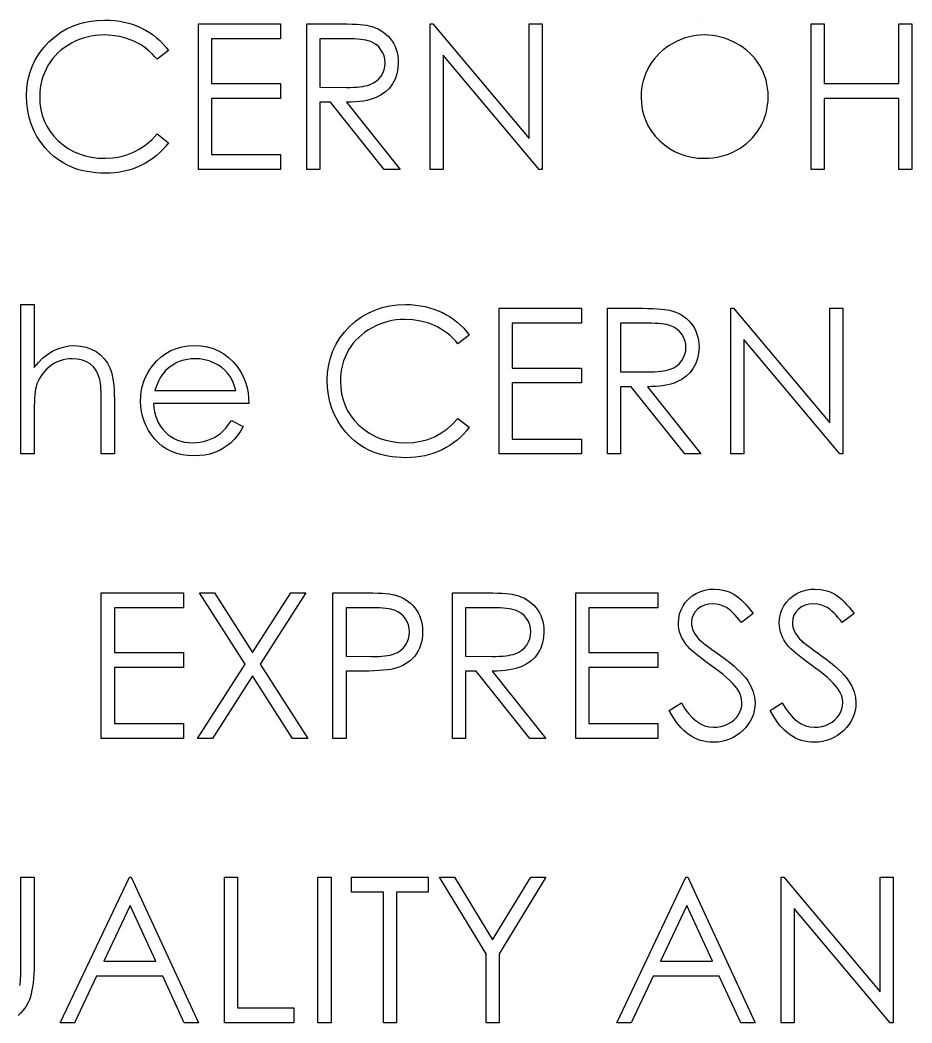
# Model space of a CAD drawing. Header units: millimetres. Extents: x -111 to 182, y -25 to 94.
# Drawn here: x 60.46 to 81.89, y 63.16 to 87.25 of the extents above; entities that cross this region are included whole.
import ezdxf

# ---------------------------------------------------------------- set-up
doc = ezdxf.new("R2010")
doc.units = ezdxf.units.MM

msp = doc.modelspace()

# ---------------------------------------------------------------- linework, layer by layer
at = {"color": 7, "linetype": 'Continuous'}
msp.add_line((76.885, 87.249), (76.885, 87.249), dxfattribs=at)
at = {"color": 7, "linetype": 'Continuous', "flags": 128}
for points in [[(64.029, 86.517), (63.754, 86.306), (63.754, 86.306), (63.694, 86.376), (63.632, 86.441), (63.567, 86.502), (63.499, 86.559), (63.427, 86.611), (63.354, 86.658), (63.277, 86.702), (63.197, 86.741), (63.03, 86.806), (62.855, 86.853), (62.673, 86.881), (62.482, 86.89), (62.482, 86.89), (62.377, 86.887), (62.273, 86.877), (62.172, 86.862), (62.073, 86.84), (61.975, 86.812), (61.879, 86.778), (61.786, 86.738), (61.694, 86.691), (61.606, 86.639), (61.523, 86.583), (61.445, 86.523), (61.372, 86.459), (61.304, 86.39), (61.242, 86.317), (61.184, 86.239), (61.132, 86.158), (61.085, 86.073), (61.045, 85.985), (61.011, 85.896), (60.983, 85.802), (60.961, 85.707), (60.945, 85.609), (60.936, 85.509), (60.933, 85.405), (60.933, 85.405), (60.94, 85.251), (60.961, 85.103), (60.995, 84.961), (61.044, 84.826), (61.107, 84.697), (61.184, 84.575), (61.274, 84.46), (61.379, 84.351), (61.494, 84.252), (61.616, 84.166), (61.746, 84.094), (61.883, 84.034), (62.027, 83.988), (62.179, 83.955), (62.338, 83.935), (62.504, 83.928), (62.504, 83.928), (62.687, 83.937), (62.862, 83.965), (63.03, 84.01), (63.19, 84.074), (63.343, 84.156), (63.488, 84.256), (63.624, 84.375), (63.754, 84.512), (63.754, 84.512), (64.029, 84.303), (64.029, 84.303), (63.962, 84.218), (63.89, 84.138), (63.815, 84.063), (63.736, 83.993), (63.652, 83.927), (63.565, 83.866), (63.473, 83.811), (63.378, 83.761), (63.279, 83.716), (63.177, 83.677), (63.073, 83.644), (62.965, 83.617), (62.855, 83.596), (62.741, 83.581), (62.625, 83.572), (62.506, 83.569), (62.506, 83.569), (62.393, 83.571), (62.283, 83.579), (62.177, 83.591), (62.073, 83.608), (61.972, 83.629), (61.874, 83.655), (61.78, 83.686), (61.688, 83.722), (61.599, 83.763), (61.513, 83.808), (61.431, 83.859), (61.351, 83.913), (61.274, 83.973), (61.201, 84.038), (61.13, 84.107), (61.062, 84.181), (61.062, 84.181), (60.959, 84.314), (60.868, 84.453), (60.792, 84.599), (60.729, 84.752), (60.681, 84.911), (60.647, 85.077), (60.626, 85.25), (60.619, 85.429), (60.619, 85.429), (60.627, 85.618), (60.652, 85.799), (60.694, 85.972), (60.753, 86.137), (60.828, 86.295), (60.921, 86.446), (61.03, 86.588), (61.156, 86.724), (61.295, 86.847), (61.441, 86.954), (61.597, 87.043), (61.761, 87.118), (61.933, 87.175), (62.114, 87.216), (62.304, 87.24), (62.502, 87.249), (62.502, 87.249), (62.622, 87.246), (62.74, 87.237), (62.855, 87.221), (62.966, 87.2), (63.075, 87.174), (63.181, 87.14), (63.284, 87.101), (63.383, 87.056), (63.479, 87.005), (63.571, 86.95), (63.659, 86.89), (63.741, 86.825), (63.82, 86.755), (63.894, 86.681), (63.964, 86.601), (64.029, 86.517)], [(64.747, 87.159), (66.721, 87.159), (66.721, 87.159), (66.721, 86.8), (66.721, 86.8), (65.061, 86.8), (65.061, 86.8), (65.061, 85.723), (65.061, 85.723), (66.721, 85.723), (66.721, 85.723), (66.721, 85.364), (66.721, 85.364), (65.061, 85.364), (65.061, 85.364), (65.061, 84.018), (65.061, 84.018), (66.721, 84.018), (66.721, 84.018), (66.721, 83.659), (66.721, 83.659), (64.747, 83.659), (64.747, 83.659), (64.747, 87.159)], [(67.349, 87.159), (68.05, 87.159), (68.05, 87.159), (68.19, 87.158), (68.319, 87.156), (68.435, 87.152), (68.541, 87.147), (68.634, 87.14), (68.715, 87.132), (68.785, 87.123), (68.843, 87.111), (68.843, 87.111), (68.919, 87.091), (68.992, 87.065), (69.062, 87.034), (69.127, 86.998), (69.188, 86.957), (69.247, 86.911), (69.301, 86.86), (69.352, 86.803), (69.398, 86.743), (69.438, 86.678), (69.472, 86.611), (69.499, 86.54), (69.521, 86.466), (69.536, 86.388), (69.545, 86.307), (69.548, 86.223), (69.548, 86.223), (69.54, 86.083), (69.514, 85.953), (69.47, 85.831), (69.41, 85.717), (69.334, 85.615), (69.242, 85.526), (69.136, 85.45), (69.015, 85.388), (68.948, 85.362), (68.875, 85.339), (68.796, 85.32), (68.71, 85.304), (68.618, 85.291), (68.521, 85.282), (68.417, 85.276), (68.307, 85.274), (68.307, 85.274), (69.593, 83.659), (69.593, 83.659), (69.205, 83.659), (69.205, 83.659), (67.919, 85.274), (67.919, 85.274), (67.664, 85.274), (67.664, 85.274), (67.664, 83.659), (67.664, 83.659), (67.349, 83.659), (67.349, 83.659), (67.349, 87.159)], [(70.311, 83.659), (70.311, 87.159), (70.311, 87.159), (70.377, 87.159), (70.377, 87.159), (72.689, 84.404), (72.689, 84.404), (72.689, 87.159), (72.689, 87.159), (73.003, 87.159), (73.003, 87.159), (73.003, 83.659), (73.003, 83.659), (72.932, 83.659), (72.932, 83.659), (70.625, 86.407), (70.625, 86.407), (70.625, 83.659), (70.625, 83.659), (70.311, 83.659)], [(79.465, 87.159), (79.779, 87.159), (79.779, 87.159), (79.779, 85.723), (79.779, 85.723), (81.574, 85.723), (81.574, 85.723), (81.574, 87.159), (81.574, 87.159), (81.888, 87.159), (81.888, 87.159), (81.888, 83.659), (81.888, 83.659), (81.574, 83.659), (81.574, 83.659), (81.574, 85.364), (81.574, 85.364), (79.779, 85.364), (79.779, 85.364), (79.779, 83.659), (79.779, 83.659), (79.465, 83.659), (79.465, 83.659), (79.465, 87.159)], [(67.663, 86.8), (67.664, 85.633), (67.664, 85.633), (68.304, 85.628), (68.304, 85.628), (68.394, 85.629), (68.478, 85.633), (68.556, 85.638), (68.628, 85.645), (68.694, 85.654), (68.754, 85.665), (68.808, 85.678), (68.855, 85.694), (68.94, 85.731), (69.015, 85.778), (69.079, 85.836), (69.134, 85.903), (69.178, 85.977), (69.209, 86.055), (69.228, 86.137), (69.234, 86.224), (69.234, 86.224), (69.228, 86.308), (69.209, 86.388), (69.177, 86.465), (69.132, 86.537), (69.078, 86.603), (69.015, 86.658), (68.945, 86.704), (68.867, 86.739), (68.822, 86.753), (68.771, 86.766), (68.712, 86.776), (68.648, 86.785), (68.576, 86.792), (68.497, 86.796), (68.412, 86.799), (68.32, 86.8), (68.32, 86.8), (67.664, 86.8)], [(76.9, 86.89), (76.801, 86.887), (76.702, 86.877), (76.606, 86.862), (76.51, 86.84), (76.416, 86.811), (76.323, 86.777), (76.232, 86.736), (76.142, 86.689), (76.055, 86.637), (75.973, 86.581), (75.895, 86.52), (75.823, 86.454), (75.756, 86.385), (75.693, 86.311), (75.635, 86.233), (75.583, 86.15), (75.536, 86.065), (75.494, 85.976), (75.46, 85.885), (75.432, 85.792), (75.41, 85.696), (75.394, 85.598), (75.384, 85.498), (75.381, 85.395), (75.381, 85.395), (75.388, 85.244), (75.41, 85.098), (75.444, 84.96), (75.493, 84.826), (75.555, 84.699), (75.632, 84.577), (75.722, 84.462), (75.827, 84.353), (75.941, 84.254), (76.061, 84.167), (76.186, 84.094), (76.317, 84.035), (76.455, 83.988), (76.597, 83.955), (76.746, 83.935), (76.9, 83.928), (76.9, 83.928), (77.004, 83.931), (77.106, 83.94), (77.206, 83.956), (77.304, 83.977), (77.4, 84.005), (77.494, 84.038), (77.586, 84.078), (77.676, 84.123), (77.763, 84.174), (77.845, 84.23), (77.922, 84.29), (77.994, 84.354), (78.061, 84.423), (78.124, 84.497), (78.18, 84.575), (78.233, 84.657), (78.28, 84.744), (78.321, 84.832), (78.355, 84.922), (78.383, 85.016), (78.405, 85.111), (78.42, 85.208), (78.43, 85.309), (78.433, 85.411), (78.433, 85.411), (78.43, 85.513), (78.42, 85.612), (78.405, 85.709), (78.383, 85.804), (78.355, 85.896), (78.321, 85.985), (78.28, 86.072), (78.233, 86.156), (78.18, 86.238), (78.123, 86.315), (78.06, 86.388), (77.992, 86.456), (77.92, 86.521), (77.841, 86.581), (77.758, 86.637), (77.67, 86.689), (77.579, 86.736), (77.486, 86.777), (77.392, 86.811), (77.296, 86.84), (77.199, 86.862), (77.101, 86.877), (77.001, 86.887), (76.9, 86.89)], [(60.484, 80.415), (60.798, 80.415), (60.798, 80.415), (60.798, 78.9), (60.798, 78.9), (60.902, 79.024), (61.011, 79.132), (61.125, 79.223), (61.244, 79.296), (61.368, 79.354), (61.498, 79.395), (61.632, 79.42), (61.771, 79.428), (61.771, 79.428), (61.913, 79.419), (62.046, 79.392), (62.171, 79.347), (62.287, 79.284), (62.393, 79.205), (62.484, 79.115), (62.559, 79.011), (62.62, 78.895), (62.646, 78.83), (62.667, 78.756), (62.686, 78.674), (62.701, 78.583), (62.712, 78.482), (62.721, 78.374), (62.726, 78.257), (62.728, 78.132), (62.728, 78.132), (62.728, 76.826), (62.728, 76.826), (62.414, 76.826), (62.414, 76.826), (62.414, 78.029), (62.414, 78.029), (62.413, 78.133), (62.411, 78.229), (62.409, 78.315), (62.404, 78.393), (62.4, 78.461), (62.393, 78.52), (62.385, 78.57), (62.377, 78.611), (62.377, 78.611), (62.339, 78.728), (62.289, 78.831), (62.226, 78.917), (62.149, 78.988), (62.06, 79.043), (61.959, 79.083), (61.844, 79.106), (61.716, 79.114), (61.716, 79.114), (61.64, 79.111), (61.567, 79.102), (61.494, 79.087), (61.425, 79.066), (61.357, 79.038), (61.292, 79.005), (61.228, 78.965), (61.166, 78.919), (61.108, 78.869), (61.055, 78.816), (61.008, 78.76), (60.965, 78.701), (60.928, 78.639), (60.896, 78.575), (60.868, 78.507), (60.847, 78.437), (60.847, 78.437), (60.835, 78.386), (60.825, 78.325), (60.817, 78.254), (60.81, 78.172), (60.805, 78.082), (60.801, 77.981), (60.799, 77.871), (60.798, 77.75), (60.798, 77.75), (60.798, 76.826), (60.798, 76.826), (60.484, 76.826), (60.484, 76.826), (60.484, 80.415)], [(71.253, 79.683), (70.978, 79.473), (70.978, 79.473), (70.919, 79.542), (70.856, 79.608), (70.791, 79.669), (70.723, 79.725), (70.652, 79.777), (70.578, 79.825), (70.501, 79.869), (70.421, 79.908), (70.254, 79.973), (70.08, 80.019), (69.897, 80.047), (69.707, 80.056), (69.707, 80.056), (69.601, 80.054), (69.498, 80.044), (69.396, 80.028), (69.297, 80.007), (69.199, 79.979), (69.104, 79.945), (69.01, 79.904), (68.919, 79.858), (68.83, 79.806), (68.747, 79.75), (68.67, 79.69), (68.597, 79.625), (68.529, 79.557), (68.466, 79.484), (68.409, 79.406), (68.356, 79.324), (68.309, 79.24), (68.269, 79.152), (68.235, 79.062), (68.207, 78.969), (68.185, 78.874), (68.17, 78.776), (68.16, 78.675), (68.157, 78.572), (68.157, 78.572), (68.164, 78.417), (68.185, 78.269), (68.22, 78.128), (68.269, 77.993), (68.331, 77.864), (68.408, 77.742), (68.499, 77.626), (68.603, 77.518), (68.718, 77.419), (68.841, 77.333), (68.97, 77.26), (69.107, 77.201), (69.252, 77.154), (69.403, 77.122), (69.562, 77.101), (69.728, 77.095), (69.728, 77.095), (69.911, 77.104), (70.087, 77.131), (70.254, 77.177), (70.415, 77.241), (70.567, 77.323), (70.712, 77.423), (70.849, 77.541), (70.978, 77.678), (70.978, 77.678), (71.253, 77.47), (71.253, 77.47), (71.186, 77.385), (71.114, 77.305), (71.039, 77.229), (70.96, 77.159), (70.877, 77.093), (70.789, 77.033), (70.697, 76.978), (70.602, 76.927), (70.503, 76.882), (70.401, 76.844), (70.297, 76.811), (70.189, 76.784), (70.079, 76.763), (69.965, 76.748), (69.85, 76.739), (69.73, 76.736), (69.73, 76.736), (69.618, 76.738), (69.507, 76.746), (69.401, 76.758), (69.297, 76.774), (69.196, 76.795), (69.099, 76.822), (69.004, 76.853), (68.912, 76.889), (68.823, 76.929), (68.738, 76.975), (68.655, 77.025), (68.575, 77.08), (68.499, 77.14), (68.425, 77.204), (68.354, 77.274), (68.287, 77.348), (68.287, 77.348), (68.183, 77.48), (68.093, 77.62), (68.016, 77.766), (67.954, 77.919), (67.905, 78.078), (67.871, 78.244), (67.85, 78.416), (67.843, 78.596), (67.843, 78.596), (67.851, 78.785), (67.877, 78.965), (67.919, 79.139), (67.978, 79.304), (68.053, 79.462), (68.145, 79.613), (68.254, 79.755), (68.38, 79.89), (68.519, 80.014), (68.665, 80.12), (68.821, 80.21), (68.985, 80.284), (69.158, 80.342), (69.339, 80.382), (69.529, 80.407), (69.726, 80.415), (69.726, 80.415), (69.847, 80.413), (69.965, 80.403), (70.079, 80.388), (70.19, 80.367), (70.299, 80.34), (70.405, 80.307), (70.508, 80.267), (70.608, 80.223), (70.704, 80.172), (70.795, 80.117), (70.883, 80.056), (70.966, 79.992), (71.044, 79.922), (71.119, 79.847), (71.188, 79.768), (71.253, 79.683)], [(71.971, 80.326), (73.946, 80.326), (73.946, 80.326), (73.946, 79.967), (73.946, 79.967), (72.285, 79.967), (72.285, 79.967), (72.285, 78.89), (72.285, 78.89), (73.946, 78.89), (73.946, 78.89), (73.946, 78.531), (73.946, 78.531), (72.285, 78.531), (72.285, 78.531), (72.285, 77.185), (72.285, 77.185), (73.946, 77.185), (73.946, 77.185), (73.946, 76.826), (73.946, 76.826), (71.971, 76.826), (71.971, 76.826), (71.971, 80.326)], [(74.574, 80.326), (75.274, 80.326), (75.274, 80.326), (75.414, 80.325), (75.543, 80.323), (75.66, 80.319), (75.765, 80.314), (75.858, 80.307), (75.94, 80.299), (76.01, 80.289), (76.067, 80.278), (76.067, 80.278), (76.144, 80.258), (76.217, 80.232), (76.286, 80.201), (76.351, 80.165), (76.413, 80.124), (76.471, 80.077), (76.526, 80.026), (76.576, 79.969), (76.622, 79.909), (76.662, 79.845), (76.696, 79.777), (76.723, 79.707), (76.745, 79.632), (76.761, 79.555), (76.77, 79.474), (76.773, 79.39), (76.773, 79.39), (76.764, 79.25), (76.738, 79.12), (76.695, 78.998), (76.634, 78.884), (76.558, 78.782), (76.467, 78.693), (76.36, 78.617), (76.24, 78.555), (76.172, 78.529), (76.099, 78.506), (76.02, 78.487), (75.935, 78.47), (75.843, 78.458), (75.745, 78.449), (75.642, 78.443), (75.532, 78.441), (75.532, 78.441), (76.817, 76.826), (76.817, 76.826), (76.429, 76.826), (76.429, 76.826), (75.143, 78.441), (75.143, 78.441), (74.888, 78.441), (74.888, 78.441), (74.888, 76.826), (74.888, 76.826), (74.574, 76.826), (74.574, 76.826), (74.574, 80.326)], [(77.535, 76.826), (77.535, 80.326), (77.535, 80.326), (77.601, 80.326), (77.601, 80.326), (79.914, 77.571), (79.914, 77.571), (79.914, 80.326), (79.914, 80.326), (80.228, 80.326), (80.228, 80.326), (80.228, 76.826), (80.228, 76.826), (80.156, 76.826), (80.156, 76.826), (77.849, 79.574), (77.849, 79.574), (77.849, 76.826), (77.849, 76.826), (77.535, 76.826)], [(74.888, 79.967), (74.888, 78.8), (74.888, 78.8), (75.529, 78.795), (75.529, 78.795), (75.618, 78.796), (75.703, 78.799), (75.78, 78.804), (75.853, 78.811), (75.919, 78.82), (75.978, 78.832), (76.032, 78.845), (76.08, 78.86), (76.164, 78.898), (76.239, 78.945), (76.303, 79.003), (76.358, 79.069), (76.402, 79.144), (76.433, 79.221), (76.452, 79.304), (76.458, 79.39), (76.458, 79.39), (76.452, 79.474), (76.433, 79.555), (76.401, 79.632), (76.357, 79.704), (76.302, 79.77), (76.24, 79.825), (76.17, 79.871), (76.091, 79.906), (76.046, 79.92), (75.995, 79.932), (75.937, 79.943), (75.872, 79.951), (75.8, 79.958), (75.722, 79.963), (75.636, 79.966), (75.544, 79.967), (75.544, 79.967), (74.888, 79.967)], [(65.545, 77.633), (65.824, 77.487), (65.824, 77.487), (65.755, 77.37), (65.681, 77.265), (65.603, 77.171), (65.519, 77.089), (65.43, 77.018), (65.336, 76.957), (65.236, 76.903), (65.13, 76.859), (65.019, 76.825), (64.9, 76.8), (64.775, 76.786), (64.642, 76.781), (64.642, 76.781), (64.495, 76.787), (64.356, 76.806), (64.226, 76.838), (64.103, 76.882), (63.99, 76.939), (63.884, 77.008), (63.786, 77.09), (63.697, 77.185), (63.617, 77.287), (63.547, 77.393), (63.489, 77.502), (63.441, 77.615), (63.404, 77.731), (63.377, 77.849), (63.361, 77.972), (63.356, 78.097), (63.356, 78.097), (63.361, 78.215), (63.374, 78.33), (63.397, 78.442), (63.429, 78.55), (63.471, 78.656), (63.521, 78.757), (63.582, 78.856), (63.65, 78.951), (63.65, 78.951), (63.748, 79.063), (63.853, 79.16), (63.966, 79.242), (64.087, 79.309), (64.216, 79.361), (64.353, 79.399), (64.497, 79.42), (64.65, 79.428), (64.65, 79.428), (64.807, 79.42), (64.957, 79.397), (65.097, 79.357), (65.23, 79.303), (65.355, 79.232), (65.471, 79.145), (65.58, 79.043), (65.68, 78.925), (65.68, 78.925), (65.745, 78.833), (65.8, 78.736), (65.848, 78.633), (65.886, 78.525), (65.917, 78.412), (65.939, 78.292), (65.953, 78.168), (65.958, 78.037), (65.958, 78.037), (63.67, 78.037), (63.67, 78.037), (63.676, 77.936), (63.69, 77.839), (63.713, 77.748), (63.744, 77.661), (63.781, 77.579), (63.828, 77.501), (63.882, 77.428), (63.945, 77.359), (64.013, 77.297), (64.086, 77.244), (64.162, 77.198), (64.243, 77.161), (64.327, 77.132), (64.415, 77.112), (64.507, 77.099), (64.603, 77.095), (64.603, 77.095), (64.697, 77.098), (64.789, 77.11), (64.88, 77.129), (64.97, 77.154), (65.056, 77.187), (65.135, 77.225), (65.208, 77.267), (65.273, 77.314), (65.337, 77.37), (65.404, 77.443), (65.473, 77.53), (65.545, 77.633)], [(65.644, 78.351), (65.607, 78.475), (65.562, 78.586), (65.509, 78.684), (65.449, 78.768), (65.38, 78.842), (65.3, 78.909), (65.21, 78.968), (65.11, 79.019), (65.003, 79.061), (64.893, 79.09), (64.781, 79.108), (64.666, 79.114), (64.666, 79.114), (64.572, 79.111), (64.481, 79.099), (64.394, 79.08), (64.31, 79.055), (64.229, 79.02), (64.152, 78.979), (64.078, 78.93), (64.007, 78.874), (64.007, 78.874), (63.958, 78.828), (63.913, 78.776), (63.87, 78.719), (63.831, 78.657), (63.794, 78.588), (63.76, 78.515), (63.73, 78.436), (63.703, 78.351), (63.703, 78.351), (65.644, 78.351)], [(62.414, 73.492), (64.388, 73.492), (64.388, 73.492), (64.388, 73.133), (64.388, 73.133), (62.728, 73.133), (62.728, 73.133), (62.728, 72.056), (62.728, 72.056), (64.388, 72.056), (64.388, 72.056), (64.388, 71.697), (64.388, 71.697), (62.728, 71.697), (62.728, 71.697), (62.728, 70.351), (62.728, 70.351), (64.388, 70.351), (64.388, 70.351), (64.388, 69.992), (64.388, 69.992), (62.414, 69.992), (62.414, 69.992), (62.414, 73.492)], [(64.769, 73.492), (65.132, 73.492), (65.132, 73.492), (66.048, 72.061), (66.048, 72.061), (66.965, 73.492), (66.965, 73.492), (67.327, 73.492), (67.327, 73.492), (66.23, 71.777), (66.23, 71.777), (67.372, 69.992), (67.372, 69.992), (67.009, 69.992), (67.009, 69.992), (66.048, 71.494), (66.048, 71.494), (65.087, 69.992), (65.087, 69.992), (64.724, 69.992), (64.724, 69.992), (65.867, 71.777), (65.867, 71.777), (64.769, 73.492)], [(67.978, 73.492), (68.664, 73.492), (68.664, 73.492), (68.806, 73.492), (68.935, 73.489), (69.053, 73.485), (69.159, 73.479), (69.252, 73.472), (69.334, 73.463), (69.404, 73.452), (69.461, 73.44), (69.461, 73.44), (69.533, 73.419), (69.602, 73.393), (69.667, 73.362), (69.73, 73.326), (69.788, 73.285), (69.843, 73.24), (69.895, 73.189), (69.944, 73.134), (69.988, 73.074), (70.026, 73.011), (70.058, 72.944), (70.085, 72.874), (70.105, 72.799), (70.12, 72.721), (70.129, 72.639), (70.131, 72.553), (70.131, 72.553), (70.129, 72.467), (70.12, 72.385), (70.106, 72.307), (70.085, 72.232), (70.059, 72.162), (70.027, 72.095), (69.989, 72.032), (69.946, 71.973), (69.897, 71.918), (69.844, 71.868), (69.787, 71.822), (69.725, 71.782), (69.658, 71.746), (69.587, 71.714), (69.512, 71.688), (69.433, 71.665), (69.433, 71.665), (69.367, 71.652), (69.288, 71.64), (69.196, 71.63), (69.091, 71.622), (68.973, 71.616), (68.843, 71.611), (68.699, 71.608), (68.542, 71.608), (68.542, 71.608), (68.292, 71.608), (68.292, 71.608), (68.292, 69.992), (68.292, 69.992), (67.978, 69.992), (67.978, 69.992), (67.978, 73.492)], [(70.849, 73.492), (71.55, 73.492), (71.55, 73.492), (71.69, 73.492), (71.819, 73.489), (71.935, 73.485), (72.041, 73.48), (72.134, 73.473), (72.215, 73.466), (72.285, 73.456), (72.343, 73.445), (72.343, 73.445), (72.419, 73.424), (72.492, 73.398), (72.562, 73.368), (72.627, 73.332), (72.688, 73.29), (72.747, 73.244), (72.801, 73.193), (72.852, 73.136), (72.898, 73.076), (72.938, 73.011), (72.972, 72.944), (72.999, 72.873), (73.021, 72.799), (73.036, 72.722), (73.045, 72.64), (73.048, 72.556), (73.048, 72.556), (73.04, 72.417), (73.014, 72.286), (72.97, 72.164), (72.91, 72.051), (72.834, 71.948), (72.742, 71.859), (72.636, 71.784), (72.515, 71.721), (72.448, 71.695), (72.375, 71.672), (72.296, 71.653), (72.21, 71.637), (72.118, 71.625), (72.021, 71.615), (71.917, 71.61), (71.807, 71.608), (71.807, 71.608), (73.093, 69.992), (73.093, 69.992), (72.705, 69.992), (72.705, 69.992), (71.419, 71.608), (71.419, 71.608), (71.164, 71.608), (71.164, 71.608), (71.164, 69.992), (71.164, 69.992), (70.849, 69.992), (70.849, 69.992), (70.849, 73.492)], [(73.811, 73.492), (75.785, 73.492), (75.785, 73.492), (75.785, 73.133), (75.785, 73.133), (74.125, 73.133), (74.125, 73.133), (74.125, 72.056), (74.125, 72.056), (75.785, 72.056), (75.785, 72.056), (75.785, 71.697), (75.785, 71.697), (74.125, 71.697), (74.125, 71.697), (74.125, 70.351), (74.125, 70.351), (75.785, 70.351), (75.785, 70.351), (75.785, 69.992), (75.785, 69.992), (73.811, 69.992), (73.811, 69.992), (73.811, 73.492)], [(76.055, 70.667), (76.35, 70.845), (76.35, 70.845), (76.435, 70.708), (76.523, 70.59), (76.614, 70.489), (76.709, 70.407), (76.806, 70.344), (76.907, 70.298), (77.012, 70.271), (77.119, 70.262), (77.119, 70.262), (77.211, 70.266), (77.3, 70.282), (77.386, 70.307), (77.469, 70.343), (77.547, 70.387), (77.614, 70.439), (77.671, 70.497), (77.719, 70.562), (77.756, 70.632), (77.784, 70.705), (77.799, 70.778), (77.805, 70.855), (77.805, 70.855), (77.797, 70.942), (77.773, 71.029), (77.734, 71.113), (77.679, 71.198), (77.679, 71.198), (77.631, 71.258), (77.575, 71.32), (77.509, 71.385), (77.435, 71.454), (77.352, 71.525), (77.26, 71.599), (77.158, 71.676), (77.048, 71.756), (77.048, 71.756), (76.938, 71.836), (76.839, 71.91), (76.751, 71.978), (76.674, 72.04), (76.608, 72.097), (76.552, 72.148), (76.508, 72.193), (76.475, 72.232), (76.475, 72.232), (76.429, 72.295), (76.389, 72.358), (76.355, 72.422), (76.328, 72.489), (76.306, 72.556), (76.291, 72.624), (76.282, 72.694), (76.279, 72.765), (76.279, 72.765), (76.286, 72.876), (76.307, 72.983), (76.341, 73.084), (76.39, 73.18), (76.451, 73.268), (76.524, 73.347), (76.608, 73.415), (76.702, 73.474), (76.805, 73.521), (76.913, 73.555), (77.025, 73.575), (77.141, 73.582), (77.141, 73.582), (77.265, 73.574), (77.385, 73.55), (77.5, 73.511), (77.611, 73.455), (77.666, 73.42), (77.722, 73.379), (77.779, 73.33), (77.836, 73.276), (77.894, 73.214), (77.953, 73.146), (78.013, 73.071), (78.074, 72.99), (78.074, 72.99), (77.79, 72.774), (77.79, 72.774), (77.738, 72.84), (77.688, 72.9), (77.641, 72.954), (77.594, 73.002), (77.551, 73.044), (77.509, 73.08), (77.468, 73.111), (77.43, 73.135), (77.354, 73.174), (77.275, 73.201), (77.192, 73.217), (77.106, 73.223), (77.106, 73.223), (76.998, 73.215), (76.901, 73.191), (76.814, 73.151), (76.737, 73.095), (76.674, 73.027), (76.629, 72.952), (76.602, 72.87), (76.593, 72.78), (76.593, 72.78), (76.596, 72.724), (76.606, 72.668), (76.62, 72.614), (76.642, 72.56), (76.672, 72.505), (76.712, 72.448), (76.763, 72.389), (76.824, 72.328), (76.824, 72.328), (76.847, 72.307), (76.88, 72.281), (76.923, 72.248), (76.977, 72.207), (77.041, 72.16), (77.115, 72.107), (77.199, 72.047), (77.294, 71.979), (77.294, 71.979), (77.408, 71.896), (77.512, 71.815), (77.607, 71.737), (77.692, 71.66), (77.769, 71.587), (77.836, 71.515), (77.894, 71.446), (77.943, 71.378), (78.02, 71.247), (78.074, 71.115), (78.107, 70.982), (78.119, 70.85), (78.119, 70.85), (78.114, 70.756), (78.1, 70.665), (78.078, 70.577), (78.046, 70.492), (78.005, 70.41), (77.955, 70.332), (77.896, 70.257), (77.827, 70.184), (77.752, 70.119), (77.673, 70.061), (77.591, 70.013), (77.504, 69.973), (77.414, 69.943), (77.319, 69.92), (77.221, 69.907), (77.119, 69.903), (77.119, 69.903), (77.04, 69.905), (76.962, 69.914), (76.886, 69.927), (76.812, 69.947), (76.741, 69.971), (76.671, 70.001), (76.603, 70.037), (76.536, 70.079), (76.472, 70.126), (76.409, 70.182), (76.346, 70.244), (76.285, 70.314), (76.226, 70.391), (76.167, 70.476), (76.111, 70.568), (76.055, 70.667)], [(78.478, 70.667), (78.774, 70.845), (78.774, 70.845), (78.858, 70.708), (78.946, 70.59), (79.037, 70.489), (79.132, 70.407), (79.229, 70.344), (79.33, 70.298), (79.435, 70.271), (79.542, 70.262), (79.542, 70.262), (79.634, 70.266), (79.723, 70.282), (79.809, 70.307), (79.893, 70.343), (79.97, 70.387), (80.037, 70.439), (80.094, 70.497), (80.142, 70.562), (80.179, 70.632), (80.207, 70.705), (80.222, 70.778), (80.228, 70.855), (80.228, 70.855), (80.22, 70.942), (80.196, 71.029), (80.157, 71.113), (80.102, 71.198), (80.102, 71.198), (80.054, 71.258), (79.998, 71.32), (79.932, 71.385), (79.858, 71.454), (79.775, 71.525), (79.683, 71.599), (79.581, 71.676), (79.471, 71.756), (79.471, 71.756), (79.361, 71.836), (79.262, 71.91), (79.175, 71.978), (79.097, 72.04), (79.031, 72.097), (78.975, 72.148), (78.931, 72.193), (78.898, 72.232), (78.898, 72.232), (78.852, 72.295), (78.812, 72.358), (78.778, 72.422), (78.751, 72.489), (78.729, 72.556), (78.714, 72.624), (78.705, 72.694), (78.702, 72.765), (78.702, 72.765), (78.709, 72.876), (78.73, 72.983), (78.764, 73.084), (78.813, 73.18), (78.874, 73.268), (78.947, 73.347), (79.031, 73.415), (79.125, 73.474), (79.229, 73.521), (79.337, 73.555), (79.448, 73.575), (79.564, 73.582), (79.564, 73.582), (79.688, 73.574), (79.808, 73.55), (79.923, 73.511), (80.034, 73.455), (80.09, 73.42), (80.145, 73.379), (80.202, 73.33), (80.259, 73.276), (80.317, 73.214), (80.376, 73.146), (80.437, 73.071), (80.497, 72.99), (80.497, 72.99), (80.213, 72.774), (80.213, 72.774), (80.161, 72.84), (80.111, 72.9), (80.064, 72.954), (80.017, 73.002), (79.974, 73.044), (79.932, 73.08), (79.891, 73.111), (79.853, 73.135), (79.778, 73.174), (79.698, 73.201), (79.616, 73.217), (79.529, 73.223), (79.529, 73.223), (79.421, 73.215), (79.324, 73.191), (79.237, 73.151), (79.16, 73.095), (79.097, 73.027), (79.052, 72.952), (79.025, 72.87), (79.016, 72.78), (79.016, 72.78), (79.019, 72.724), (79.029, 72.668), (79.043, 72.614), (79.065, 72.56), (79.095, 72.505), (79.135, 72.448), (79.186, 72.389), (79.247, 72.328), (79.247, 72.328), (79.27, 72.307), (79.303, 72.281), (79.346, 72.248), (79.4, 72.207), (79.464, 72.16), (79.538, 72.107), (79.623, 72.047), (79.717, 71.979), (79.717, 71.979), (79.831, 71.896), (79.935, 71.815), (80.03, 71.737), (80.115, 71.66), (80.192, 71.587), (80.259, 71.515), (80.317, 71.446), (80.366, 71.378), (80.443, 71.247), (80.498, 71.115), (80.531, 70.982), (80.542, 70.85), (80.542, 70.85), (80.538, 70.756), (80.524, 70.665), (80.501, 70.577), (80.469, 70.492), (80.428, 70.41), (80.378, 70.332), (80.319, 70.257), (80.25, 70.184), (80.175, 70.119), (80.097, 70.061), (80.014, 70.013), (79.928, 69.973), (79.837, 69.943), (79.742, 69.92), (79.644, 69.907), (79.542, 69.903), (79.542, 69.903), (79.463, 69.905), (79.385, 69.914), (79.309, 69.927), (79.236, 69.947), (79.164, 69.971), (79.094, 70.001), (79.026, 70.037), (78.959, 70.079), (78.895, 70.126), (78.832, 70.182), (78.769, 70.244), (78.708, 70.314), (78.649, 70.391), (78.591, 70.476), (78.534, 70.568), (78.478, 70.667)], [(68.292, 73.133), (68.292, 71.967), (68.292, 71.967), (68.905, 71.959), (68.905, 71.959), (68.994, 71.96), (69.078, 71.963), (69.155, 71.968), (69.226, 71.975), (69.291, 71.984), (69.35, 71.995), (69.402, 72.008), (69.448, 72.023), (69.529, 72.06), (69.602, 72.107), (69.665, 72.164), (69.719, 72.231), (69.762, 72.305), (69.793, 72.383), (69.811, 72.466), (69.817, 72.552), (69.817, 72.552), (69.811, 72.636), (69.793, 72.718), (69.762, 72.795), (69.719, 72.868), (69.665, 72.935), (69.605, 72.991), (69.536, 73.037), (69.459, 73.072), (69.416, 73.086), (69.366, 73.099), (69.309, 73.109), (69.247, 73.118), (69.177, 73.125), (69.102, 73.13), (69.02, 73.133), (68.932, 73.133), (68.932, 73.133), (68.292, 73.133)], [(71.164, 73.133), (71.164, 71.967), (71.164, 71.967), (71.804, 71.962), (71.804, 71.962), (71.894, 71.962), (71.978, 71.966), (72.056, 71.971), (72.128, 71.978), (72.194, 71.987), (72.254, 71.998), (72.308, 72.012), (72.355, 72.027), (72.44, 72.065), (72.515, 72.112), (72.579, 72.169), (72.634, 72.236), (72.678, 72.31), (72.709, 72.388), (72.728, 72.471), (72.734, 72.557), (72.734, 72.557), (72.728, 72.641), (72.709, 72.722), (72.677, 72.798), (72.632, 72.87), (72.578, 72.936), (72.515, 72.992), (72.445, 73.037), (72.367, 73.072), (72.322, 73.086), (72.271, 73.099), (72.212, 73.109), (72.148, 73.118), (72.076, 73.125), (71.997, 73.13), (71.912, 73.133), (71.82, 73.133), (71.82, 73.133), (71.164, 73.133)], [(60.457, 64.056), (60.464, 64.102), (60.47, 64.157), (60.475, 64.22), (60.479, 64.293), (60.482, 64.374), (60.483, 64.464), (60.484, 64.562), (60.484, 64.562), (60.484, 66.659), (60.484, 66.659), (60.798, 66.659), (60.798, 66.659), (60.798, 64.545), (60.798, 64.545), (60.797, 64.431), (60.793, 64.322), (60.786, 64.218), (60.776, 64.121), (60.763, 64.029), (60.748, 63.943), (60.73, 63.861), (60.709, 63.786), (60.685, 63.716), (60.654, 63.647), (60.618, 63.58), (60.577, 63.517), (60.529, 63.454), (60.476, 63.395), (60.418, 63.338)], [(63.131, 66.659), (64.747, 63.159), (64.747, 63.159), (64.405, 63.159), (64.405, 63.159), (63.888, 64.281), (63.888, 64.281), (62.301, 64.281), (62.301, 64.281), (61.769, 63.159), (61.769, 63.159), (61.426, 63.159), (61.426, 63.159), (63.087, 66.659), (63.087, 66.659), (63.131, 66.659)], [(65.375, 66.659), (65.689, 66.659), (65.689, 66.659), (65.689, 63.518), (65.689, 63.518), (67.035, 63.518), (67.035, 63.518), (67.035, 63.159), (67.035, 63.159), (65.375, 63.159), (65.375, 63.159), (65.375, 66.659)], [(67.619, 66.659), (67.933, 66.659), (67.933, 66.659), (67.933, 63.159), (67.933, 63.159), (67.619, 63.159), (67.619, 63.159), (67.619, 66.659)], [(68.426, 66.3), (68.426, 66.659), (68.426, 66.659), (70.266, 66.659), (70.266, 66.659), (70.266, 66.3), (70.266, 66.3), (69.503, 66.3), (69.503, 66.3), (69.503, 63.159), (69.503, 63.159), (69.189, 63.159), (69.189, 63.159), (69.189, 66.3), (69.189, 66.3), (68.426, 66.3)], [(70.535, 66.659), (70.895, 66.659), (70.895, 66.659), (71.815, 65.155), (71.815, 65.155), (72.733, 66.659), (72.733, 66.659), (73.093, 66.659), (73.093, 66.659), (71.971, 64.823), (71.971, 64.823), (71.971, 63.159), (71.971, 63.159), (71.657, 63.159), (71.657, 63.159), (71.657, 64.823), (71.657, 64.823), (70.535, 66.659)], [(76.503, 66.659), (78.119, 63.159), (78.119, 63.159), (77.777, 63.159), (77.777, 63.159), (77.26, 64.281), (77.26, 64.281), (75.673, 64.281), (75.673, 64.281), (75.141, 63.159), (75.141, 63.159), (74.798, 63.159), (74.798, 63.159), (76.458, 66.659), (76.458, 66.659), (76.503, 66.659)], [(78.747, 63.159), (78.747, 66.659), (78.747, 66.659), (78.813, 66.659), (78.813, 66.659), (81.125, 63.904), (81.125, 63.904), (81.125, 66.659), (81.125, 66.659), (81.439, 66.659), (81.439, 66.659), (81.439, 63.159), (81.439, 63.159), (81.368, 63.159), (81.368, 63.159), (79.061, 65.907), (79.061, 65.907), (79.061, 63.159), (79.061, 63.159), (78.747, 63.159)], [(63.106, 65.977), (62.472, 64.64), (62.472, 64.64), (63.723, 64.64), (63.723, 64.64), (63.106, 65.977)], [(76.477, 65.977), (75.844, 64.64), (75.844, 64.64), (77.094, 64.64), (77.094, 64.64), (76.477, 65.977)]]:
    msp.add_lwpolyline(points, dxfattribs=at)

doc.saveas('drawing.dxf')
